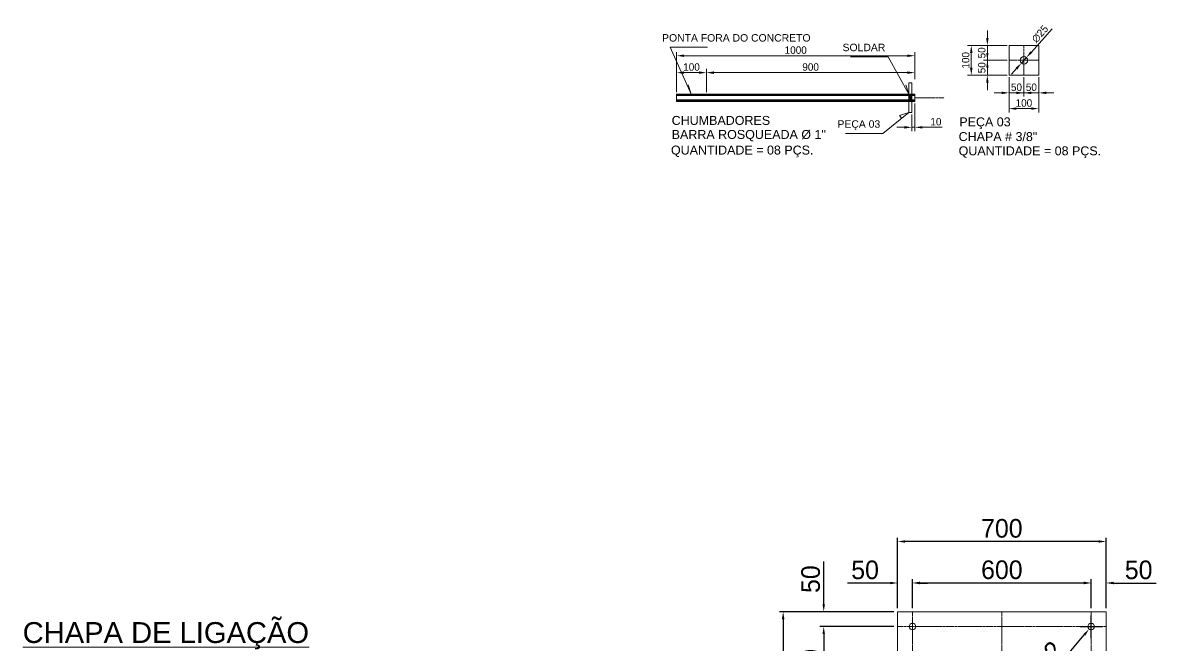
# Model space of a CAD drawing. Header units: millimetres. Extents: x 264998 to 288730, y -52980 to -35752.
# Drawn here: x 280240 to 284047, y -37841 to -35752 of the extents above; entities that cross this region are included whole.
import ezdxf

# ---------------------------------------------------------------- set-up
doc = ezdxf.new("R2010")
doc.units = ezdxf.units.MM
doc.header["$LTSCALE"] = 0.2
doc.linetypes.add('CENTER', pattern=[50.8, 31.75, -6.35, 6.35, -6.35])
for name, color, linetype, lineweight in [('03', 3, 'Continuous', 15), ('CENT 1', 1, 'CENTER', 9), ('CONT 3', 3, 'Continuous', 15), ('CONT4', 4, 'Continuous', 5), ('COTA', 1, 'Continuous', 9)]:
    doc.layers.add(name, color=color, linetype=linetype, lineweight=lineweight)
doc.styles.add('1-100', font='arial.ttf', dxfattribs={"height": 20})
doc.styles.add('1-500', font='arial.ttf', dxfattribs={"height": 100})
doc.dimstyles.new('ESC10', dxfattribs={"dimscale": 10, "dimtxt": 2.5, "dimasz": 2.5, "dimexe": 1.25, "dimexo": 0.625, "dimtad": 1, "dimdec": 0, "dimtxsty": 'Standard', "dimcen": 2.5, "dimclrd": 1, "dimclre": 1, "dimclrt": 2, "dimadec": 0, "dimazin": 0, "dimtfac": 1, "dimtdec": 0, "dimtmove": 0, "dimatfit": 3, "dimfxl": 1, "dimlwd": 9, "dimlwe": 9, "dimarcsym": 0})
doc.dimstyles.new('ESC25', dxfattribs={"dimscale": 25, "dimtxt": 2.5, "dimasz": 1, "dimexe": 0.5, "dimexo": 0.5, "dimgap": 0.5, "dimtad": 1, "dimdec": 0, "dimzin": 0, "dimdsep": 46, "dimtxsty": 'Standard', "dimcen": 1.5, "dimclrd": 1, "dimclre": 1, "dimclrt": 2, "dimadec": 0, "dimazin": 0, "dimtfac": 1, "dimtdec": 0, "dimtofl": 0, "dimtmove": 0, "dimatfit": 3, "dimfxl": 1, "dimtolj": 1, "dimtzin": 0, "dimarcsym": 0})

# ---------------------------------------------------------------- blocks, each defined once
blk = doc.blocks.new('*D62')
at = {"layer": 'COTA', "color": 1, "lineweight": -2, "transparency": 16777216}
for p, q in [((283166, -37728.7), (282781.6, -37728.7)), ((282794.1, -37753.7), (282794.1, -38383.7)), ((283166, -38408.7), (282781.6, -38408.7))]:
    blk.add_line(p, q, dxfattribs=at)
at = {"layer": 'COTA', "color": 1, "transparency": 16777216}
for points in [[(282789.9, -37753.7), (282798.3, -37753.7), (282794.1, -37728.7)], [(282789.9, -38383.7), (282798.3, -38383.7), (282794.1, -38408.7)]]:
    blk.add_solid(points, dxfattribs=at)
at = {"layer": 'COTA', "color": 2, "transparency": 16777216, "insert": (282750.3, -38068.7), "char_height": 62.5, "attachment_point": 5, "rotation": 90}
blk.add_mtext('\\A1;680', dxfattribs=at)
blk = doc.blocks.new('*D63')
at = {"layer": 'COTA', "color": 1, "lineweight": -2, "transparency": 16777216}
for p, q in [((282930.3, -37703.7), (282930.3, -37559.9)), ((283166, -37728.7), (282917.8, -37728.7)), ((283166, -37778.7), (282917.8, -37778.7)), ((282930.3, -37803.7), (282930.3, -37828.7))]:
    blk.add_line(p, q, dxfattribs=at)
at = {"layer": 'COTA', "color": 1, "transparency": 16777216}
for points in [[(282926.2, -37703.7), (282934.5, -37703.7), (282930.3, -37728.7)], [(282926.2, -37803.7), (282934.5, -37803.7), (282930.3, -37778.7)]]:
    blk.add_solid(points, dxfattribs=at)
at = {"layer": 'COTA', "color": 2, "transparency": 16777216, "insert": (282886.6, -37619.3), "char_height": 62.5, "attachment_point": 5, "rotation": 90}
blk.add_mtext('\\A1;50', dxfattribs=at)
blk = doc.blocks.new('*D64')
at = {"layer": 'COTA', "color": 1, "lineweight": -2, "transparency": 16777216}
for p, q in [((283166, -37778.7), (282917.8, -37778.7)), ((282930.3, -37803.7), (282930.3, -38043.7)), ((283166, -38068.7), (282917.8, -38068.7))]:
    blk.add_line(p, q, dxfattribs=at)
at = {"layer": 'COTA', "color": 1, "transparency": 16777216}
for points in [[(282926.2, -37803.7), (282934.5, -37803.7), (282930.3, -37778.7)], [(282926.2, -38043.7), (282934.5, -38043.7), (282930.3, -38068.7)]]:
    blk.add_solid(points, dxfattribs=at)
at = {"layer": 'COTA', "color": 2, "transparency": 16777216, "insert": (282886.6, -37923.7), "char_height": 62.5, "attachment_point": 5, "rotation": 90}
blk.add_mtext('\\A1;290', dxfattribs=at)
blk = doc.blocks.new('*D67')
at = {"layer": 'COTA', "color": 1, "lineweight": -2, "transparency": 16777216}
for p, q in [((283153.5, -37632.3), (283009.8, -37632.3)), ((283178.5, -37716.2), (283178.5, -37619.8)), ((283228.5, -37716.2), (283228.5, -37619.8)), ((283253.5, -37632.3), (283278.5, -37632.3))]:
    blk.add_line(p, q, dxfattribs=at)
at = {"layer": 'COTA', "color": 1, "transparency": 16777216}
for points in [[(283153.5, -37628.1), (283153.5, -37636.5), (283178.5, -37632.3)], [(283253.5, -37628.1), (283253.5, -37636.5), (283228.5, -37632.3)]]:
    blk.add_solid(points, dxfattribs=at)
at = {"layer": 'COTA', "color": 2, "transparency": 16777216, "insert": (283069.2, -37588.5), "char_height": 62.5, "attachment_point": 5}
blk.add_mtext('\\A1;50', dxfattribs=at)
blk = doc.blocks.new('*D68')
at = {"layer": 'COTA', "color": 1, "lineweight": -2, "transparency": 16777216}
for p, q in [((283803.5, -37632.3), (283778.5, -37632.3)), ((283828.5, -37716.2), (283828.5, -37619.8)), ((283878.5, -37716.2), (283878.5, -37619.8)), ((283903.5, -37632.3), (284047.3, -37632.3))]:
    blk.add_line(p, q, dxfattribs=at)
at = {"layer": 'COTA', "color": 1, "transparency": 16777216}
for points in [[(283803.5, -37628.1), (283803.5, -37636.5), (283828.5, -37632.3)], [(283903.5, -37628.1), (283903.5, -37636.5), (283878.5, -37632.3)]]:
    blk.add_solid(points, dxfattribs=at)
at = {"layer": 'COTA', "color": 2, "transparency": 16777216, "insert": (283987.9, -37588.5), "char_height": 62.5, "attachment_point": 5}
blk.add_mtext('\\A1;50', dxfattribs=at)
blk = doc.blocks.new('*D69')
at = {"layer": 'COTA', "color": 1, "lineweight": -2, "transparency": 16777216}
for p, q in [((283178.5, -37716.2), (283178.5, -37480.4)), ((283853.5, -37492.9), (283203.5, -37492.9)), ((283878.5, -37716.2), (283878.5, -37480.4))]:
    blk.add_line(p, q, dxfattribs=at)
at = {"layer": 'COTA', "color": 1, "transparency": 16777216}
for points in [[(283203.5, -37488.8), (283203.5, -37497.1), (283178.5, -37492.9)], [(283853.5, -37488.8), (283853.5, -37497.1), (283878.5, -37492.9)]]:
    blk.add_solid(points, dxfattribs=at)
at = {"layer": 'COTA', "color": 2, "transparency": 16777216, "insert": (283528.5, -37449.2), "char_height": 62.5, "attachment_point": 5}
blk.add_mtext('\\A1;700', dxfattribs=at)
blk = doc.blocks.new('*D72')
at = {"layer": 'COTA', "color": 1, "lineweight": 9, "transparency": 16777216}
for p, q in [((283236.3, -36022.3), (283236.3, -36115.3)), ((283226.3, -36059.8), (283226.3, -36115.3)), ((283201.3, -36102.8), (283176.3, -36102.8)), ((283226.3, -36102.8), (283236.3, -36102.8)), ((283261.3, -36102.8), (283327.9, -36102.8))]:
    blk.add_line(p, q, dxfattribs=at)
at = {"layer": 'COTA', "color": 1, "transparency": 16777216}
for points in [[(283201.3, -36098.7), (283201.3, -36107), (283226.3, -36102.8)], [(283261.3, -36098.7), (283261.3, -36107), (283236.3, -36102.8)]]:
    blk.add_solid(points, dxfattribs=at)
at = {"layer": 'COTA', "color": 2, "transparency": 16777216, "insert": (283307.1, -36084.1), "char_height": 25, "attachment_point": 5}
blk.add_mtext('10', dxfattribs=at)
blk = doc.blocks.new('*D54')
at = {"layer": 'COTA', "color": 1, "lineweight": 9, "transparency": 16777216}
for p, q in [((282536.3, -35956.5), (282536.3, -35906.8)), ((282561.3, -35919.3), (283211.3, -35919.3)), ((283236.3, -35941.4), (283236.3, -35906.8))]:
    blk.add_line(p, q, dxfattribs=at)
at = {"layer": 'COTA', "color": 1, "transparency": 16777216}
for points in [[(282561.3, -35915.1), (282561.3, -35923.5), (282536.3, -35919.3)], [(283211.3, -35915.1), (283211.3, -35923.5), (283236.3, -35919.3)]]:
    blk.add_solid(points, dxfattribs=at)
at = {"layer": 'COTA', "color": 2, "transparency": 16777216, "insert": (282886.3, -35900.5), "char_height": 25, "attachment_point": 5}
blk.add_mtext('900', dxfattribs=at)
blk = doc.blocks.new('*D76')
at = {"layer": 'COTA', "color": 1, "lineweight": 9, "transparency": 16777216}
for p, q in [((282436.3, -35984.8), (282436.3, -35850)), ((282461.3, -35862.5), (283211.3, -35862.5)), ((283236.3, -35941.4), (283236.3, -35850))]:
    blk.add_line(p, q, dxfattribs=at)
at = {"layer": 'COTA', "color": 1, "transparency": 16777216}
for points in [[(282461.3, -35858.4), (282461.3, -35866.7), (282436.3, -35862.5)], [(283211.3, -35858.4), (283211.3, -35866.7), (283236.3, -35862.5)]]:
    blk.add_solid(points, dxfattribs=at)
at = {"layer": 'COTA', "color": 2, "transparency": 16777216, "insert": (282836.3, -35843.8), "char_height": 25, "attachment_point": 5}
blk.add_mtext('1000', dxfattribs=at)
blk = doc.blocks.new('*D77')
at = {"layer": 'COTA', "color": 1, "lineweight": 9, "transparency": 16777216}
for p, q in [((282436.3, -35984.8), (282436.3, -35906.8)), ((282461.3, -35919.3), (282511.3, -35919.3)), ((282536.3, -35984.8), (282536.3, -35906.8))]:
    blk.add_line(p, q, dxfattribs=at)
at = {"layer": 'COTA', "color": 1, "transparency": 16777216}
for points in [[(282461.3, -35915.1), (282461.3, -35923.5), (282436.3, -35919.3)], [(282511.3, -35915.1), (282511.3, -35923.5), (282536.3, -35919.3)]]:
    blk.add_solid(points, dxfattribs=at)
at = {"layer": 'COTA', "color": 2, "transparency": 16777216, "insert": (282486.3, -35900.5), "char_height": 25, "attachment_point": 5}
blk.add_mtext('100', dxfattribs=at)
blk = doc.blocks.new('*D78')
at = {"layer": 'COTA', "color": 1, "lineweight": 9, "transparency": 16777216}
for p, q in [((283479.9, -35802.9), (283479.9, -35777.9)), ((283546.3, -35827.9), (283467.4, -35827.9)), ((283479.9, -35877.9), (283479.9, -35827.9)), ((283546.3, -35877.9), (283467.4, -35877.9)), ((283479.9, -35902.9), (283479.9, -35927.9))]:
    blk.add_line(p, q, dxfattribs=at)
at = {"layer": 'COTA', "color": 1, "transparency": 16777216}
for points in [[(283475.7, -35802.9), (283484, -35802.9), (283479.9, -35827.9)], [(283475.7, -35902.9), (283484, -35902.9), (283479.9, -35877.9)]]:
    blk.add_solid(points, dxfattribs=at)
at = {"layer": 'COTA', "color": 2, "transparency": 16777216, "insert": (283461.1, -35852.9), "char_height": 25, "attachment_point": 5, "rotation": 90}
blk.add_mtext('50', dxfattribs=at)
blk = doc.blocks.new('*D79')
at = {"layer": 'COTA', "color": 1, "lineweight": 9, "transparency": 16777216}
for p, q in [((283546.3, -35827.9), (283413.4, -35827.9)), ((283425.9, -35852.9), (283425.9, -35902.9)), ((283546.3, -35927.9), (283413.4, -35927.9))]:
    blk.add_line(p, q, dxfattribs=at)
at = {"layer": 'COTA', "color": 1, "transparency": 16777216}
for points in [[(283421.7, -35852.9), (283430, -35852.9), (283425.9, -35827.9)], [(283421.7, -35902.9), (283430, -35902.9), (283425.9, -35927.9)]]:
    blk.add_solid(points, dxfattribs=at)
at = {"layer": 'COTA', "color": 2, "transparency": 16777216, "insert": (283407.1, -35877.9), "char_height": 25, "attachment_point": 5, "rotation": 90}
blk.add_mtext('100', dxfattribs=at)
blk = doc.blocks.new('*D80')
at = {"layer": 'COTA', "color": 1, "lineweight": 9, "transparency": 16777216}
for p, q in [((283552.6, -35934.1), (283552.6, -35999.6)), ((283602.6, -35934.1), (283602.6, -35999.6)), ((283527.6, -35987.1), (283502.6, -35987.1)), ((283552.6, -35987.1), (283602.6, -35987.1)), ((283627.6, -35987.1), (283652.6, -35987.1))]:
    blk.add_line(p, q, dxfattribs=at)
at = {"layer": 'COTA', "color": 1, "transparency": 16777216}
for points in [[(283527.6, -35983), (283527.6, -35991.3), (283552.6, -35987.1)], [(283627.6, -35983), (283627.6, -35991.3), (283602.6, -35987.1)]]:
    blk.add_solid(points, dxfattribs=at)
at = {"layer": 'COTA', "color": 2, "transparency": 16777216, "insert": (283577.6, -35968.4), "char_height": 25, "attachment_point": 5}
blk.add_mtext('50', dxfattribs=at)
blk = doc.blocks.new('*D81')
at = {"layer": 'COTA', "color": 1, "lineweight": 9, "transparency": 16777216}
for p, q in [((283602.6, -35934.1), (283602.6, -35999.6)), ((283652.6, -35934.1), (283652.6, -35999.6)), ((283577.6, -35987.1), (283552.6, -35987.1)), ((283602.6, -35987.1), (283652.6, -35987.1)), ((283677.6, -35987.1), (283702.6, -35987.1))]:
    blk.add_line(p, q, dxfattribs=at)
at = {"layer": 'COTA', "color": 1, "transparency": 16777216}
for points in [[(283577.6, -35983), (283577.6, -35991.3), (283602.6, -35987.1)], [(283677.6, -35983), (283677.6, -35991.3), (283652.6, -35987.1)]]:
    blk.add_solid(points, dxfattribs=at)
at = {"layer": 'COTA', "color": 2, "transparency": 16777216, "insert": (283627.6, -35968.4), "char_height": 25, "attachment_point": 5}
blk.add_mtext('50', dxfattribs=at)
blk = doc.blocks.new('*D82')
at = {"layer": 'COTA', "color": 1, "lineweight": 9, "transparency": 16777216}
for p, q in [((283479.9, -35852.9), (283479.9, -35827.9)), ((283546.3, -35877.9), (283467.4, -35877.9)), ((283479.9, -35877.9), (283479.9, -35927.9)), ((283546.3, -35927.9), (283467.4, -35927.9)), ((283479.9, -35952.9), (283479.9, -35977.9))]:
    blk.add_line(p, q, dxfattribs=at)
at = {"layer": 'COTA', "color": 1, "transparency": 16777216}
for points in [[(283475.7, -35852.9), (283484, -35852.9), (283479.9, -35877.9)], [(283475.7, -35952.9), (283484, -35952.9), (283479.9, -35927.9)]]:
    blk.add_solid(points, dxfattribs=at)
at = {"layer": 'COTA', "color": 2, "transparency": 16777216, "insert": (283461.1, -35902.9), "char_height": 25, "attachment_point": 5, "rotation": 90}
blk.add_mtext('50', dxfattribs=at)
blk = doc.blocks.new('*D83')
at = {"layer": 'COTA', "color": 1, "lineweight": 9, "transparency": 16777216}
for p, q in [((283552.6, -35934.1), (283552.6, -36052.5)), ((283652.6, -35934.1), (283652.6, -36052.5)), ((283627.6, -36040), (283577.6, -36040))]:
    blk.add_line(p, q, dxfattribs=at)
at = {"layer": 'COTA', "color": 1, "transparency": 16777216}
for points in [[(283577.6, -36035.8), (283577.6, -36044.1), (283552.6, -36040)], [(283627.6, -36035.8), (283627.6, -36044.1), (283652.6, -36040)]]:
    blk.add_solid(points, dxfattribs=at)
at = {"layer": 'COTA', "color": 2, "transparency": 16777216, "insert": (283602.6, -36021.2), "char_height": 25, "attachment_point": 5}
blk.add_mtext('100', dxfattribs=at)
blk = doc.blocks.new('*D84')
at = {"layer": 'COTA', "color": 1, "lineweight": 9, "transparency": 16777216}
for p, q in [((283697.1, -35772.4), (283627.6, -35850)), ((283594.2, -35887.2), (283610.9, -35868.6)), ((283577.5, -35905.8), (283560.9, -35924.5))]:
    blk.add_line(p, q, dxfattribs=at)
at = {"layer": 'COTA', "color": 1, "transparency": 16777216}
for points in [[(283624.5, -35847.2), (283630.7, -35852.7), (283610.9, -35868.6)], [(283574.4, -35903), (283580.6, -35908.6), (283594.2, -35887.2)]]:
    blk.add_solid(points, dxfattribs=at)
at = {"layer": 'COTA', "color": 2, "transparency": 16777216, "insert": (283656.7, -35789.3), "char_height": 25, "attachment_point": 5, "rotation": 48.1573}
blk.add_mtext('∅25', dxfattribs=at)
blk = doc.blocks.new('*D85')
at = {"layer": 'COTA', "color": 1, "lineweight": -2, "transparency": 16777216}
for p, q in [((283228.5, -37716.2), (283228.5, -37619.5)), ((283253.5, -37632), (283803.5, -37632)), ((283828.5, -37716.2), (283828.5, -37619.5))]:
    blk.add_line(p, q, dxfattribs=at)
at = {"layer": 'COTA', "color": 1, "transparency": 16777216}
for points in [[(283253.5, -37627.8), (283253.5, -37636.1), (283228.5, -37632)], [(283803.5, -37627.8), (283803.5, -37636.1), (283828.5, -37632)]]:
    blk.add_solid(points, dxfattribs=at)
at = {"layer": 'COTA', "color": 2, "transparency": 16777216, "insert": (283528.5, -37588.2), "char_height": 62.5, "attachment_point": 5}
blk.add_mtext('\\A1;600', dxfattribs=at)
blk = doc.blocks.new('*D86')
at = {"layer": 'COTA', "color": 1, "lineweight": -2, "transparency": 16777216}
for p, q in [((283828.5, -37816.2), (283828.5, -37741.2)), ((283791, -37778.7), (283866, -37778.7)), ((283639.2, -38004.3), (283805.4, -37806.2))]:
    blk.add_line(p, q, dxfattribs=at)
at = {"layer": 'COTA', "color": 1, "transparency": 16777216}
blk.add_solid([(283802.2, -37803.6), (283808.6, -37808.9), (283821.5, -37787.1)], dxfattribs=at)
at = {"layer": 'COTA', "color": 2, "transparency": 16777216, "insert": (283667.3, -37902.8), "char_height": 62.5, "attachment_point": 5, "rotation": 49.9996}
blk.add_mtext('\\A1;∅22', dxfattribs=at)

msp = doc.modelspace()

# ---------------------------------------------------------------- linework, layer by layer
at = {"layer": '03'}
msp.add_lwpolyline([(283178.5, -38408.7), (283878.5, -38408.7), (283878.5, -37728.7), (283178.5, -37728.7)], close=True, dxfattribs=at)
for centre in [(283228.5, -37778.7), (283828.5, -37778.7)]:
    msp.add_circle(centre, 11, dxfattribs=at)
at = {"layer": 'CENT 1'}
for p, q in [((283602.6, -35927.9), (283602.6, -35827.9)), ((283552.6, -35877.9), (283652.6, -35877.9)), ((283236.3, -36003.5), (283336.3, -36003.5)), ((283228.5, -37728.7), (283228.5, -38408.7)), ((283528.5, -37728.7), (283528.5, -38408.7)), ((283828.5, -37728.7), (283828.5, -38408.7)), ((283178.5, -37778.7), (283878.5, -37778.7))]:
    msp.add_line(p, q, dxfattribs=at)
at = {"layer": 'CONT 3'}
for p, q in [((283552.6, -35827.9), (283652.6, -35827.9)), ((283552.6, -35927.9), (283552.6, -35827.9)), ((283652.6, -35827.9), (283652.6, -35927.9)), ((283652.6, -35927.9), (283552.6, -35927.9)), ((283216.3, -36053.5), (283216.3, -35953.5)), ((283216.3, -35953.5), (283226.3, -35953.5)), ((283226.3, -36053.5), (283226.3, -35953.5)), ((283236.3, -35991), (282436.3, -35991)), ((282436.3, -35991), (282436.3, -36016)), ((283236.3, -35994), (282436.3, -35994)), ((283236.3, -35996), (282436.3, -35996)), ((282436.3, -36011), (283236.3, -36011)), ((282436.3, -36013), (283236.3, -36013)), ((283236.3, -36016), (283236.3, -35991)), ((282436.3, -36016), (283236.3, -36016)), ((283216.3, -36053.5), (283226.3, -36053.5))]:
    msp.add_line(p, q, dxfattribs=at)
msp.add_circle((283602.6, -35877.9), 12.5, dxfattribs=at)
msp.add_solid([(283216.3, -36016), (283216.3, -35991), (283226.3, -36016), (283226.3, -35991)], dxfattribs=at)
at = {"layer": 'CONT4'}
for p, q in [((282414.2, -35834.3), (282540.2, -35834.3)), ((282414.9, -35834.3), (282484.9, -35991)), ((283020.3, -35866.5), (283146.3, -35866.5)), ((283146.3, -35866.5), (283216.3, -35991)), ((282484.9, -35991), (282475, -35959.8)), ((283216.3, -35991), (283206.4, -35959.8)), ((283129.2, -36123.5), (283216.3, -36053.5)), ((283216.3, -36053.5), (283185.1, -36063.4)), ((283185.1, -36063.4), (283192.5, -36072.7)), ((283003.2, -36123.5), (283129.2, -36123.5))]:
    msp.add_line(p, q, dxfattribs=at)
for points in [[(282465.7, -35967.3), (282475, -35959.8), (282484.9, -35991), (282465.7, -35967.3)], [(283197.2, -35967.3), (283206.4, -35959.8), (283216.3, -35991), (283197.2, -35967.3)], [(283192.5, -36072.7), (283185.1, -36063.4), (283216.3, -36053.5), (283192.5, -36072.7)]]:
    msp.add_solid(points, dxfattribs=at)

# ---------------------------------------------------------------- texts
for s, height, style, p in [('PONTA FORA DO CONCRETO', 25, '1-100', (282387.5, -35815)), ('SOLDAR ', 25, '1-100', (282993.6, -35847.2)), ('CHUMBADORES', 30, '1-100', (282419.7, -36094.6)), ('PEÇA 03', 25, '1-100', (282976.5, -36104.2)), ('PEÇA 03', 30, '1-100', (283385.7, -36099.5)), ('BARRA ROSQUEADA %%C 1"', 30, '1-100', (282419.7, -36141.7)), ('CHAPA # 3/8"', 30, '1-100', (283383.4, -36148.9)), ('QUANTIDADE = 08 PÇS.', 30, '1-100', (282417.3, -36194.1)), ('QUANTIDADE = 08 PÇS.', 30, '1-100', (283383.4, -36196.7)), ('%%UCHAPA DE LIGAÇÃO', 70, '1-500', (280240.2, -37833.6))]:
    msp.add_text(s, height=height, dxfattribs=dict(at, style=style)).set_placement(p)

# ---------------------------------------------------------------- dimensions: what is measured, and where the dimension line sits
at = {"layer": 'COTA'}
for base, p1, p2, dimstyle, picture, middle in [((283479.9, -35827.9), (283552.6, -35877.9), (283552.6, -35827.9), 'ESC10', '*D78', (283461.1, -35852.9)), ((283425.9, -35927.9), (283552.6, -35827.9), (283552.6, -35927.9), 'ESC10', '*D79', (283407.1, -35877.9)), ((283479.9, -35927.9), (283552.6, -35877.9), (283552.6, -35927.9), 'ESC10', '*D82', (283461.1, -35902.9)), ((282930.3, -37728.7), (283178.5, -37778.7), (283178.5, -37728.7), 'ESC25', '*D63', (282886.6, -37619.3)), ((282794.1, -38408.7), (283178.5, -37728.7), (283178.5, -38408.7), 'ESC25', '*D62', (282750.3, -38068.7)), ((282930.3, -38068.7), (283178.5, -37778.7), (283178.5, -38068.7), 'ESC25', '*D64', (282886.6, -37923.7))]:
    dim = msp.add_linear_dim(base=base, p1=p1, p2=p2, angle=90, dimstyle=dimstyle, dxfattribs=at)
    dim.commit()
    dim.dimension.update_dxf_attribs({"geometry": picture, "text_midpoint": middle})
dim = msp.add_diameter_dim_2p(p1=(283594.2, -35887.2), p2=(283610.9, -35868.6), dimstyle='ESC10', dxfattribs=at)
dim.commit()
dim.dimension.update_dxf_attribs({"geometry": '*D84', "text_midpoint": (283656.7, -35789.3)})
for base, p1, text, picture, middle in [((283236.3, -35862.5), (282436.3, -35991), '1000', '*D76', (282836.3, -35843.8)), ((283236.3, -35919.3), (282536.3, -35962.8), '900', '*D54', (282886.3, -35900.5))]:
    dim = msp.add_linear_dim(base=base, p1=p1, p2=(283236.3, -35947.7), text=text, dimstyle='ESC10', dxfattribs=at)
    dim.commit()
    dim.dimension.update_dxf_attribs({"geometry": picture, "text_midpoint": middle})
for base, p1, p2, dimstyle, picture, middle in [((282536.3, -35919.3), (282436.3, -35991), (282536.3, -35991), 'ESC10', '*D77', (282486.3, -35900.5)), ((283602.6, -35987.1), (283552.6, -35927.9), (283602.6, -35927.9), 'ESC10', '*D80', (283577.6, -35968.4)), ((283652.6, -35987.1), (283602.6, -35927.9), (283652.6, -35927.9), 'ESC10', '*D81', (283627.6, -35968.4)), ((283552.6, -36040), (283652.6, -35927.9), (283552.6, -35927.9), 'ESC10', '*D83', (283602.6, -36021.2)), ((283236.3, -36102.8), (283226.3, -36053.5), (283236.3, -36016), 'ESC10', '*D72', (283307.1, -36084.1)), ((283178.5, -37492.9), (283878.5, -37728.7), (283178.5, -37728.7), 'ESC25', '*D69', (283528.5, -37449.2)), ((283178.5, -37632.3), (283228.5, -37728.7), (283178.5, -37728.7), 'ESC25', '*D67', (283069.2, -37588.5)), ((283828.5, -37632), (283228.5, -37728.7), (283828.5, -37728.7), 'ESC25', '*D85', (283528.5, -37588.2)), ((283878.5, -37632.3), (283828.5, -37728.7), (283878.5, -37728.7), 'ESC25', '*D68', (283987.9, -37588.5))]:
    dim = msp.add_linear_dim(base=base, p1=p1, p2=p2, dimstyle=dimstyle, dxfattribs=at)
    dim.commit()
    dim.dimension.update_dxf_attribs({"geometry": picture, "text_midpoint": middle})
dim = msp.add_diameter_dim_2p(p1=(283835.6, -37770.2), p2=(283821.5, -37787.1), dimstyle='ESC25', dxfattribs=at)
dim.commit()
dim.dimension.update_dxf_attribs({"geometry": '*D86', "text_midpoint": (283700.8, -37930.9), "dimtype": 163})

doc.saveas('drawing.dxf')
